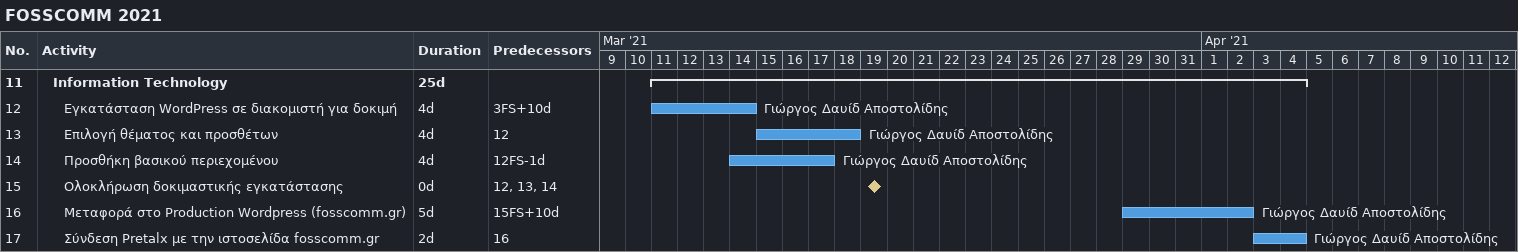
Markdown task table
FOSSCOMM 2021

| ID | Level | Task | Duration | Start | Finish | Predecessors | Resources |
|---|---|---|---|---|---|---|---|
| 11 | 2 | **Information Technology** | 25d | 2021-03-11 | 2021-04-04 |  |  |
| 12 | 3 | Εγκατάσταση WordPress σε διακομιστή για δοκιμή | 4d | 2021-03-11 | 2021-03-14 | 3FS+10d | Γιώργος Δαυίδ Αποστολίδης |
| 13 | 3 | Επιλογή θέματος και προσθέτων | 4d | 2021-03-15 | 2021-03-18 | 12 | Γιώργος Δαυίδ Αποστολίδης |
| 14 | 3 | Προσθήκη βασικού περιεχομένου | 4d | 2021-03-14 | 2021-03-17 | 12FS-1d | Γιώργος Δαυίδ Αποστολίδης |
| 15 | 3 | Ολοκλήρωση δοκιμαστικής εγκατάστασης | 0d | 2021-03-19 | 2021-03-19 | 12, 13, 14 |  |
| 16 | 3 | Μεταφορά στο Production Wordpress (fosscomm.gr) | 5d | 2021-03-29 | 2021-04-02 | 15FS+10d | Γιώργος Δαυίδ Αποστολίδης |
| 17 | 3 | Σύνδεση Pretalx με την ιστοσελίδα fosscomm.gr | 2d | 2021-04-03 | 2021-04-04 | 16 | Γιώργος Δαυίδ Αποστολίδης |
